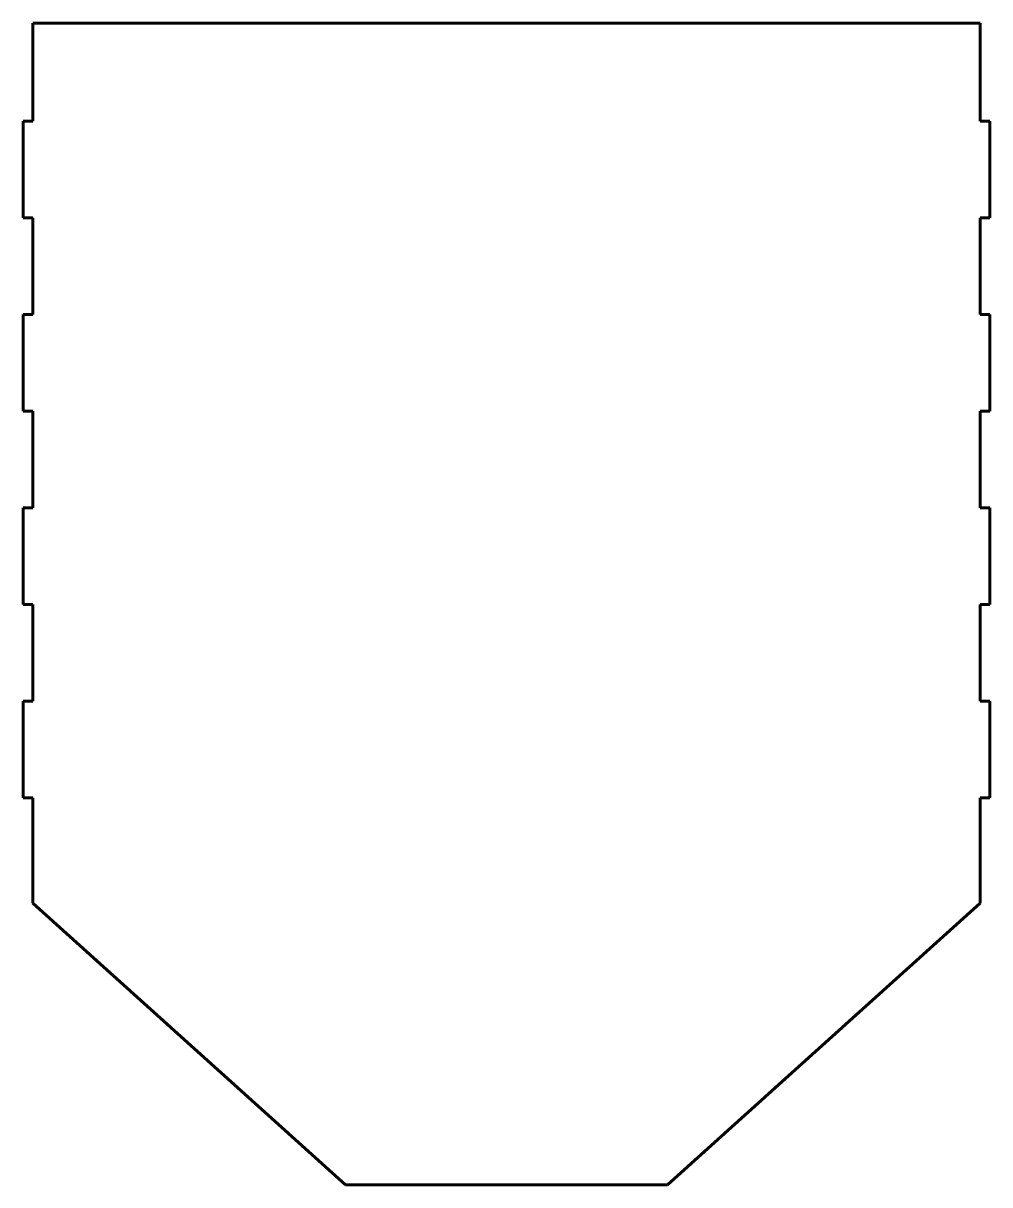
# Model space of a CAD drawing. Header units: millimetres. Extents: x -41 to 259, y -9 to 351.
import ezdxf

# ---------------------------------------------------------------- set-up
doc = ezdxf.new("R2010")
doc.units = ezdxf.units.MM
doc.linetypes.add('K5LT_BASIC', pattern=[0])
doc.layers.add('Системный слой (1)', color=251, linetype='Continuous', true_color=0x6c6c6c)

msp = doc.modelspace()

# ---------------------------------------------------------------- linework, layer by layer
at = {"layer": 'Системный слой (1)', "color": 150, "linetype": 'K5LT_BASIC', "lineweight": 60, "true_color": 0x0080ff}
for p, q in [((255.69, 351.38), (-38.31, 351.38)), ((-38.31, 320.96), (-38.31, 351.38)), ((255.69, 351.38), (255.69, 320.96)), ((-41.31, 320.96), (-41.31, 290.96)), ((-41.31, 320.96), (-38.31, 320.96)), ((255.69, 320.96), (258.69, 320.96)), ((258.69, 290.96), (258.69, 320.96)), ((-38.31, 290.96), (-41.31, 290.96)), ((-38.31, 260.96), (-38.31, 290.96)), ((258.69, 290.96), (255.69, 290.96)), ((255.69, 290.96), (255.69, 260.96)), ((-41.31, 260.96), (-41.31, 230.96)), ((-41.31, 260.96), (-38.31, 260.96)), ((255.69, 260.96), (258.69, 260.96)), ((258.69, 230.96), (258.69, 260.96)), ((-38.31, 230.96), (-41.31, 230.96)), ((-38.31, 200.96), (-38.31, 230.96)), ((255.69, 230.96), (255.69, 200.96)), ((258.69, 230.96), (255.69, 230.96)), ((-41.31, 200.96), (-41.31, 170.96)), ((-41.31, 200.96), (-38.31, 200.96)), ((255.69, 200.96), (258.69, 200.96)), ((258.69, 170.96), (258.69, 200.96)), ((-38.31, 170.96), (-41.31, 170.96)), ((-38.31, 140.96), (-38.31, 170.96)), ((258.69, 170.96), (255.69, 170.96)), ((255.69, 170.96), (255.69, 140.96)), ((-41.31, 140.96), (-41.31, 110.96)), ((-41.31, 140.96), (-38.31, 140.96)), ((255.69, 140.96), (258.69, 140.96)), ((258.69, 110.96), (258.69, 140.96)), ((-38.31, 110.96), (-41.31, 110.96)), ((-38.31, 78.26), (-38.31, 110.96)), ((255.69, 110.96), (255.69, 78.26)), ((258.69, 110.96), (255.69, 110.96)), ((-38.31, 78.26), (58.69, -9.17)), ((158.69, -9.17), (255.69, 78.26)), ((58.69, -9.17), (158.69, -9.17))]:
    msp.add_line(p, q, dxfattribs=at)

doc.saveas('drawing.dxf')
